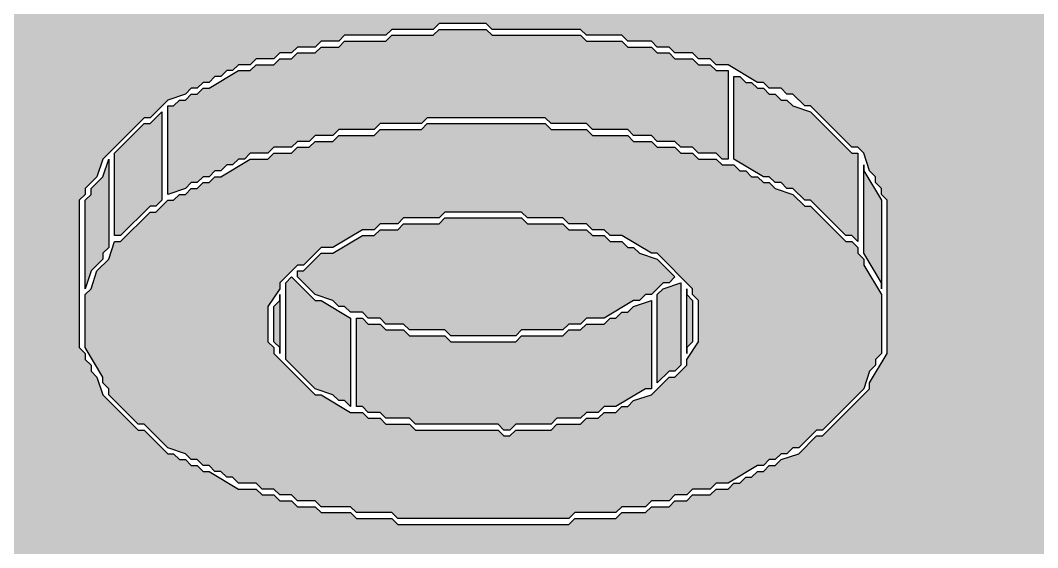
# Model space of a CAD drawing. Header units: millimetres. Extents: x 5 to 252589, y 5 to 415.
# Drawn here: x 12134.5 to 12148.88, y 142.92 to 150.38 of the extents above; entities that cross this region are included whole.
import ezdxf

# ---------------------------------------------------------------- set-up
doc = ezdxf.new("R2010")
doc.units = ezdxf.units.MM
doc.layers.add('HATCH', color=8, linetype='Continuous', lineweight=9)
doc.layers.add('OUTLINE', color=7, linetype='Continuous', lineweight=25)

msp = doc.modelspace()

# ---------------------------------------------------------------- hatches: boundary and pattern name
at = {"layer": 'HATCH', "true_color": 0x46909b}
h = msp.add_hatch(color=135, dxfattribs=at)
h.paths.add_polyline_path([(12118.41667, 146.66667), (12118.58333, 146.66667), (12118.66667, 146.75), (12118.83333, 146.75), (12119.08333, 146.91667), (12119.25, 146.91667), (12119.33333, 147), (12119.5, 147), (12119.75, 147.16667), (12119.91667, 147.16667), (12120, 147.25), (12120.16667, 147.25), (12120.41667, 147.41667), (12120.58333, 147.41667), (12120.66667, 147.5), (12120.83333, 147.5), (12121.08333, 147.66667), (12121.25, 147.66667), (12121.33333, 147.75), (12121.5, 147.75), (12121.75, 147.91667), (12121.91667, 147.91667), (12122, 148), (12122.16667, 148), (12122.41667, 148.16667), (12122.58333, 148.16667), (12122.66667, 148.25), (12122.83333, 148.25), (12123.08333, 148.41667), (12123.25, 148.41667), (12123.33333, 148.5), (12123.5, 148.5), (12123.75, 148.66667), (12123.91667, 148.66667), (12124, 148.75), (12124.16667, 148.75), (12124.41667, 148.91667), (12124.58333, 148.91667), (12124.66667, 149), (12124.83333, 149), (12125.08333, 149.16667), (12125.25, 149.16667), (12125.33333, 149.25), (12125.5, 149.25), (12125.75, 149.41667), (12125.91667, 149.41667), (12126, 149.5), (12126.16667, 149.5), (12126.41667, 149.66667), (12126.58333, 149.66667), (12126.66667, 149.75), (12126.83333, 149.75), (12127.08333, 149.91667), (12127.25, 149.91667), (12127.33333, 150), (12127.5, 150), (12127.75, 150.16667), (12127.91667, 150.16667), (12128, 150.25), (12128.16667, 150.25), (12128.41667, 150.41667), (12128.58333, 150.41667), (12128.66667, 150.5), (12128.83333, 150.5), (12129.08333, 150.66667), (12129.25, 150.66667), (12129.33333, 150.75), (12129.5, 150.75), (12129.75, 150.91667), (12129.91667, 150.91667), (12130, 151), (12130.16667, 151), (12130.41667, 151.16667), (12130.58333, 151.16667), (12130.66667, 151.25), (12130.83333, 151.25), (12131.08333, 151.41667), (12131.25, 151.41667), (12131.33333, 151.5), (12131.5, 151.5), (12131.75, 151.66667), (12131.91667, 151.66667), (12132, 151.75), (12132.16667, 151.75), (12132.41667, 151.91667), (12132.58333, 151.91667), (12132.66667, 152), (12132.83333, 152), (12133.08333, 152.16667), (12133.25, 152.16667), (12133.33333, 152.25), (12133.5, 152.25), (12133.75, 152.41667), (12133.91667, 152.41667), (12134, 152.5), (12134.16667, 152.5), (12134.41667, 152.66667), (12134.58333, 152.66667), (12134.66667, 152.75), (12134.83333, 152.75), (12135.08333, 152.91667), (12135.25, 152.91667), (12135.33333, 153), (12135.5, 153), (12135.75, 153.16667), (12135.91667, 153.16667), (12136, 153.25), (12136.16667, 153.25), (12136.41667, 153.41667), (12136.58333, 153.41667), (12136.66667, 153.5), (12136.83333, 153.5), (12137.08333, 153.66667), (12137.25, 153.66667), (12137.33333, 153.75), (12137.5, 153.75), (12137.75, 153.91667), (12137.91667, 153.91667), (12138, 154), (12138.16667, 154), (12138.41667, 154.16667), (12138.58333, 154.16667), (12138.66667, 154.25), (12138.83333, 154.25), (12139.08333, 154.41667), (12139.25, 154.41667), (12139.33333, 154.5), (12139.5, 154.5), (12139.75, 154.66667), (12139.91667, 154.66667), (12140, 154.75), (12140.16667, 154.75), (12140.41667, 154.91667), (12140.58333, 154.91667), (12140.66667, 155), (12140.83333, 155), (12141.08333, 155.16667), (12141.25, 155.16667), (12141.33333, 155.25), (12141.5, 155.25), (12141.75, 155.41667), (12141.91667, 155.41667), (12142, 155.5), (12142.16667, 155.5), (12142.41667, 155.66667), (12142.58333, 155.66667), (12142.66667, 155.75), (12142.83333, 155.75), (12143.08333, 155.91667), (12143.25, 155.91667), (12143.33333, 156), (12143.5, 156), (12143.75, 156.16667), (12143.91667, 156.16667), (12144, 156.25), (12144.16667, 156.25), (12144.41667, 156.41667), (12144.58333, 156.41667), (12144.66667, 156.5), (12144.83333, 156.5), (12145.08333, 156.66667), (12145.25, 156.66667), (12145.33333, 156.75), (12145.5, 156.75), (12145.75, 156.91667), (12145.91667, 156.91667), (12146, 157), (12146.16667, 157), (12146.41667, 157.16667), (12146.58333, 157.16667), (12146.66667, 157.25), (12146.83333, 157.25), (12147.08333, 157.41667), (12147.25, 157.41667), (12147.33333, 157.5), (12147.5, 157.5), (12147.75, 157.66667), (12147.91667, 157.66667), (12148, 157.75), (12148.16667, 157.75), (12148.41667, 157.91667), (12148.58333, 157.91667), (12148.66667, 158), (12148.91667, 158), (12149, 157.91667), (12149.08333, 157.91667), (12149.25, 157.75), (12149.33333, 157.75), (12149.5, 157.58333), (12149.58333, 157.58333), (12149.75, 157.41667), (12149.83333, 157.41667), (12150, 157.25), (12150.08333, 157.25), (12150.25, 157.08333), (12150.33333, 157.08333), (12150.5, 156.91667), (12150.58333, 156.91667), (12150.75, 156.75), (12150.83333, 156.75), (12151, 156.58333), (12151.08333, 156.58333), (12151.25, 156.41667), (12151.33333, 156.41667), (12151.5, 156.25), (12151.58333, 156.25), (12151.75, 156.08333), (12151.83333, 156.08333), (12152, 155.91667), (12152.08333, 155.91667), (12152.25, 155.75), (12152.33333, 155.75), (12152.5, 155.58333), (12152.58333, 155.58333), (12152.75, 155.41667), (12152.83333, 155.41667), (12153, 155.25), (12153.08333, 155.25), (12153.25, 155.08333), (12153.33333, 155.08333), (12153.5, 154.91667), (12153.58333, 154.91667), (12153.75, 154.75), (12153.83333, 154.75), (12154, 154.58333), (12154.08333, 154.58333), (12154.25, 154.41667), (12154.33333, 154.41667), (12154.5, 154.25), (12154.58333, 154.25), (12154.75, 154.08333), (12154.83333, 154.08333), (12155, 153.91667), (12155.08333, 153.91667), (12155.25, 153.75), (12155.33333, 153.75), (12155.5, 153.58333), (12155.58333, 153.58333), (12155.75, 153.41667), (12155.83333, 153.41667), (12156, 153.25), (12156.08333, 153.25), (12156.25, 153.08333), (12156.33333, 153.08333), (12156.5, 152.91667), (12156.58333, 152.91667), (12156.75, 152.75), (12156.83333, 152.75), (12157, 152.58333), (12157.08333, 152.58333), (12157.25, 152.41667), (12157.33333, 152.41667), (12157.5, 152.25), (12157.58333, 152.25), (12157.75, 152.08333), (12157.83333, 152.08333), (12158, 151.91667), (12158.08333, 151.91667), (12158.25, 151.75), (12158.33333, 151.75), (12158.5, 151.58333), (12158.58333, 151.58333), (12158.75, 151.41667), (12158.83333, 151.41667), (12159, 151.25), (12159.08333, 151.25), (12159.25, 151.08333), (12159.33333, 151.08333), (12159.5, 150.91667), (12159.58333, 150.91667), (12159.75, 150.75), (12159.83333, 150.75), (12160, 150.58333), (12160.08333, 150.58333), (12160.25, 150.41667), (12160.33333, 150.41667), (12160.5, 150.25), (12160.58333, 150.25), (12160.75, 150.08333), (12160.83333, 150.08333), (12161, 149.91667), (12161.08333, 149.91667), (12161.25, 149.75), (12161.33333, 149.75), (12161.5, 149.58333), (12161.58333, 149.58333), (12161.75, 149.41667), (12161.83333, 149.41667), (12162, 149.25), (12162.08333, 149.25), (12162.25, 149.08333), (12162.33333, 149.08333), (12162.5, 148.91667), (12162.58333, 148.91667), (12162.75, 148.75), (12162.83333, 148.75), (12163, 148.58333), (12163.08333, 148.58333), (12163.25, 148.41667), (12163.33333, 148.41667), (12163.5, 148.25), (12163.58333, 148.25), (12163.75, 148.08333), (12163.83333, 148.08333), (12164, 147.91667), (12164.08333, 147.91667), (12164.25, 147.75), (12164.33333, 147.75), (12164.5, 147.58333), (12164.58333, 147.58333), (12164.75, 147.41667), (12164.83333, 147.41667), (12165, 147.25), (12165.08333, 147.25), (12165.25, 147.08333), (12165.33333, 147.08333), (12165.5, 146.91667), (12165.58333, 146.91667), (12165.75, 146.75), (12165.83333, 146.75), (12166, 146.58333), (12166.08333, 146.58333), (12166.25, 146.41667), (12166.33333, 146.41667), (12166.5, 146.25), (12166.58333, 146.25), (12166.75, 146.08333), (12166.83333, 146.08333), (12167, 145.91667), (12167.08333, 145.91667), (12167.25, 145.75), (12167.33333, 145.75), (12167.5, 145.58333), (12167.58333, 145.58333), (12167.75, 145.41667), (12167.83333, 145.41667), (12168, 145.25), (12168.08333, 145.25), (12168.25, 145.08333), (12168.33333, 145.08333), (12168.5, 144.91667), (12168.41667, 144.91667), (12168.33333, 144.83333), (12168.16667, 144.83333), (12167.91667, 144.66667), (12167.75, 144.66667), (12167.66667, 144.58333), (12167.5, 144.58333), (12167.25, 144.41667), (12167.08333, 144.41667), (12167, 144.33333), (12166.83333, 144.33333), (12166.58333, 144.16667), (12166.41667, 144.16667), (12166.33333, 144.08333), (12166.16667, 144.08333), (12165.91667, 143.91667), (12165.75, 143.91667), (12165.66667, 143.83333), (12165.5, 143.83333), (12165.25, 143.66667), (12165.08333, 143.66667), (12165, 143.58333), (12164.83333, 143.58333), (12164.58333, 143.41667), (12164.41667, 143.41667), (12164.33333, 143.33333), (12164.16667, 143.33333), (12163.91667, 143.16667), (12163.75, 143.16667), (12163.66667, 143.08333), (12163.5, 143.08333), (12163.25, 142.91667), (12163.08333, 142.91667), (12163, 142.83333), (12162.83333, 142.83333), (12162.58333, 142.66667), (12162.41667, 142.66667), (12162.33333, 142.58333), (12162.16667, 142.58333), (12161.91667, 142.41667), (12161.75, 142.41667), (12161.66667, 142.33333), (12161.5, 142.33333), (12161.25, 142.16667), (12161.08333, 142.16667), (12161, 142.08333), (12160.83333, 142.08333), (12160.58333, 141.91667), (12160.41667, 141.91667), (12160.33333, 141.83333), (12160.16667, 141.83333), (12159.91667, 141.66667), (12159.75, 141.66667), (12159.66667, 141.58333), (12159.5, 141.58333), (12159.25, 141.41667), (12159.08333, 141.41667), (12159, 141.33333), (12158.83333, 141.33333), (12158.58333, 141.16667), (12158.41667, 141.16667), (12158.33333, 141.08333), (12158.16667, 141.08333), (12157.91667, 140.91667), (12157.75, 140.91667), (12157.66667, 140.83333), (12157.5, 140.83333), (12157.25, 140.66667), (12157.08333, 140.66667), (12157, 140.58333), (12156.83333, 140.58333), (12156.58333, 140.41667), (12156.41667, 140.41667), (12156.33333, 140.33333), (12156.16667, 140.33333), (12155.91667, 140.16667), (12155.75, 140.16667), (12155.66667, 140.08333), (12155.5, 140.08333), (12155.25, 139.91667), (12155.08333, 139.91667), (12155, 139.83333), (12154.83333, 139.83333), (12154.58333, 139.66667), (12154.41667, 139.66667), (12154.33333, 139.58333), (12154.16667, 139.58333), (12153.91667, 139.41667), (12153.75, 139.41667), (12153.66667, 139.33333), (12153.5, 139.33333), (12153.25, 139.16667), (12153.08333, 139.16667), (12153, 139.08333), (12152.83333, 139.08333), (12152.58333, 138.91667), (12152.41667, 138.91667), (12152.33333, 138.83333), (12152.16667, 138.83333), (12151.91667, 138.66667), (12151.75, 138.66667), (12151.66667, 138.58333), (12151.5, 138.58333), (12151.25, 138.41667), (12151.08333, 138.41667), (12151, 138.33333), (12150.83333, 138.33333), (12150.58333, 138.16667), (12150.41667, 138.16667), (12150.33333, 138.08333), (12150.16667, 138.08333), (12149.91667, 137.91667), (12149.75, 137.91667), (12149.66667, 137.83333), (12149.5, 137.83333), (12149.25, 137.66667), (12149.08333, 137.66667), (12149, 137.58333), (12148.83333, 137.58333), (12148.58333, 137.41667), (12148.41667, 137.41667), (12148.33333, 137.33333), (12148.16667, 137.33333), (12147.91667, 137.16667), (12147.75, 137.16667), (12147.66667, 137.08333), (12147.5, 137.08333), (12147.25, 136.91667), (12147.08333, 136.91667), (12147, 136.83333), (12146.83333, 136.83333), (12146.58333, 136.66667), (12146.41667, 136.66667), (12146.33333, 136.58333), (12146.16667, 136.58333), (12145.91667, 136.41667), (12145.75, 136.41667), (12145.66667, 136.33333), (12145.5, 136.33333), (12145.25, 136.16667), (12145.08333, 136.16667), (12145, 136.08333), (12144.83333, 136.08333), (12144.58333, 135.91667), (12144.41667, 135.91667), (12144.33333, 135.83333), (12144.16667, 135.83333), (12143.91667, 135.66667), (12143.75, 135.66667), (12143.66667, 135.58333), (12143.5, 135.58333), (12143.25, 135.41667), (12143.08333, 135.41667), (12143, 135.33333), (12142.83333, 135.33333), (12142.58333, 135.16667), (12142.41667, 135.16667), (12142.33333, 135.08333), (12142.16667, 135.08333), (12141.91667, 134.91667), (12141.75, 134.91667), (12141.66667, 134.83333), (12141.5, 134.83333), (12141.25, 134.66667), (12141.08333, 134.66667), (12141, 134.58333), (12140.83333, 134.58333), (12140.58333, 134.41667), (12140.41667, 134.41667), (12140.33333, 134.33333), (12140.16667, 134.33333), (12139.91667, 134.16667), (12139.75, 134.16667), (12139.66667, 134.08333), (12139.5, 134.08333), (12139.25, 133.91667), (12139.08333, 133.91667), (12139, 133.83333), (12138.83333, 133.83333), (12138.58333, 133.66667), (12138.41667, 133.66667), (12138.33333, 133.58333), (12138.16667, 133.58333), (12138.08333, 133.5), (12137.83333, 133.75), (12137.75, 133.75), (12137.58333, 133.91667), (12137.5, 133.91667), (12137.33333, 134.08333), (12137.25, 134.08333), (12137.08333, 134.25), (12137, 134.25), (12136.83333, 134.41667), (12136.75, 134.41667), (12136.58333, 134.58333), (12136.5, 134.58333), (12136.33333, 134.75), (12136.25, 134.75), (12136.08333, 134.91667), (12136, 134.91667), (12135.83333, 135.08333), (12135.75, 135.08333), (12135.58333, 135.25), (12135.5, 135.25), (12135.33333, 135.41667), (12135.25, 135.41667), (12135.08333, 135.58333), (12135, 135.58333), (12134.83333, 135.75), (12134.75, 135.75), (12134.58333, 135.91667), (12134.5, 135.91667), (12134.33333, 136.08333), (12134.25, 136.08333), (12134.08333, 136.25), (12134, 136.25), (12133.83333, 136.41667), (12133.75, 136.41667), (12133.58333, 136.58333), (12133.5, 136.58333), (12133.33333, 136.75), (12133.25, 136.75), (12133.08333, 136.91667), (12133, 136.91667), (12132.83333, 137.08333), (12132.75, 137.08333), (12132.58333, 137.25), (12132.5, 137.25), (12132.33333, 137.41667), (12132.25, 137.41667), (12132.08333, 137.58333), (12132, 137.58333), (12131.83333, 137.75), (12131.75, 137.75), (12131.58333, 137.91667), (12131.5, 137.91667), (12131.33333, 138.08333), (12131.25, 138.08333), (12131.08333, 138.25), (12131, 138.25), (12130.83333, 138.41667), (12130.75, 138.41667), (12130.58333, 138.58333), (12130.5, 138.58333), (12130.33333, 138.75), (12130.25, 138.75), (12130.08333, 138.91667), (12130, 138.91667), (12129.83333, 139.08333), (12129.75, 139.08333), (12129.58333, 139.25), (12129.5, 139.25), (12129.33333, 139.41667), (12129.25, 139.41667), (12129.08333, 139.58333), (12129, 139.58333), (12128.83333, 139.75), (12128.75, 139.75), (12128.58333, 139.91667), (12128.5, 139.91667), (12128.33333, 140.08333), (12128.25, 140.08333), (12128.08333, 140.25), (12128, 140.25), (12127.83333, 140.41667), (12127.75, 140.41667), (12127.58333, 140.58333), (12127.5, 140.58333), (12127.33333, 140.75), (12127.25, 140.75), (12127.08333, 140.91667), (12127, 140.91667), (12126.83333, 141.08333), (12126.75, 141.08333), (12126.58333, 141.25), (12126.5, 141.25), (12126.33333, 141.41667), (12126.25, 141.41667), (12126.08333, 141.58333), (12126, 141.58333), (12125.83333, 141.75), (12125.75, 141.75), (12125.58333, 141.91667), (12125.5, 141.91667), (12125.33333, 142.08333), (12125.25, 142.08333), (12125.08333, 142.25), (12125, 142.25), (12124.83333, 142.41667), (12124.75, 142.41667), (12124.58333, 142.58333), (12124.5, 142.58333), (12124.33333, 142.75), (12124.25, 142.75), (12124.08333, 142.91667), (12124, 142.91667), (12123.83333, 143.08333), (12123.75, 143.08333), (12123.58333, 143.25), (12123.5, 143.25), (12123.33333, 143.41667), (12123.25, 143.41667), (12123.08333, 143.58333), (12123, 143.58333), (12122.83333, 143.75), (12122.75, 143.75), (12122.58333, 143.91667), (12122.5, 143.91667), (12122.33333, 144.08333), (12122.25, 144.08333), (12122.08333, 144.25), (12122, 144.25), (12121.83333, 144.41667), (12121.75, 144.41667), (12121.58333, 144.58333), (12121.5, 144.58333), (12121.33333, 144.75), (12121.25, 144.75), (12121.08333, 144.91667), (12121, 144.91667), (12120.83333, 145.08333), (12120.75, 145.08333), (12120.58333, 145.25), (12120.5, 145.25), (12120.33333, 145.41667), (12120.25, 145.41667), (12120.08333, 145.58333), (12120, 145.58333), (12119.83333, 145.75), (12119.75, 145.75), (12119.58333, 145.91667), (12119.5, 145.91667), (12119.33333, 146.08333), (12119.25, 146.08333), (12119.08333, 146.25), (12119, 146.25), (12118.83333, 146.41667), (12118.75, 146.41667), (12118.58333, 146.58333), (12118.5, 146.58333)])
h.paths.add_polyline_path([(12135.33333, 145.75), (12135.41667, 145.66667), (12135.41667, 145.58333), (12135.5, 145.5), (12135.5, 145.41667), (12135.58333, 145.33333), (12135.66667, 145.08333), (12136.16667, 144.58333), (12136.25, 144.58333), (12136.58333, 144.25), (12136.66667, 144.25), (12136.75, 144.16667), (12136.83333, 144.16667), (12136.91667, 144.08333), (12137, 144.08333), (12137.08333, 144), (12137.16667, 144), (12137.58333, 143.75), (12137.83333, 143.75), (12137.91667, 143.66667), (12138.08333, 143.66667), (12138.16667, 143.58333), (12138.33333, 143.58333), (12138.41667, 143.5), (12138.66667, 143.5), (12138.75, 143.41667), (12139.16667, 143.41667), (12139.25, 143.33333), (12139.75, 143.33333), (12139.83333, 143.25), (12142.25, 143.25), (12142.33333, 143.33333), (12142.91667, 143.33333), (12143, 143.41667), (12143.33333, 143.41667), (12143.41667, 143.5), (12143.66667, 143.5), (12143.75, 143.58333), (12143.91667, 143.58333), (12144, 143.66667), (12144.25, 143.66667), (12144.33333, 143.75), (12144.5, 143.75), (12144.58333, 143.83333), (12144.66667, 143.83333), (12144.75, 143.91667), (12144.83333, 143.91667), (12144.91667, 144), (12145, 144), (12145.08333, 144.08333), (12145.16667, 144.08333), (12145.25, 144.16667), (12145.5, 144.25), (12145.75, 144.5), (12145.83333, 144.5), (12146.5, 145.16667), (12146.5, 145.25), (12146.75, 145.66667), (12146.75, 147.83333), (12146.66667, 147.91667), (12146.66667, 148), (12146.58333, 148.08333), (12146.58333, 148.16667), (12146.5, 148.25), (12146.41667, 148.5), (12146.33333, 148.58333), (12146.25, 148.58333), (12145.66667, 149.16667), (12145.58333, 149.16667), (12145.41667, 149.33333), (12145.33333, 149.33333), (12145.25, 149.41667), (12145.08333, 149.41667), (12145, 149.5), (12144.91667, 149.5), (12144.5, 149.75), (12144.33333, 149.75), (12144.25, 149.83333), (12144.08333, 149.83333), (12144, 149.91667), (12143.75, 149.91667), (12143.66667, 150), (12143.5, 150), (12143.41667, 150.08333), (12143.08333, 150.08333), (12143, 150.16667), (12142.5, 150.16667), (12142.41667, 150.25), (12141.16667, 150.25), (12141.08333, 150.33333), (12140.41667, 150.33333), (12140.33333, 150.25), (12139.75, 150.25), (12139.66667, 150.16667), (12139.08333, 150.16667), (12139, 150.08333), (12138.75, 150.08333), (12138.66667, 150), (12138.41667, 150), (12138.33333, 149.91667), (12138.16667, 149.91667), (12138.08333, 149.83333), (12137.83333, 149.83333), (12137.75, 149.75), (12137.58333, 149.75), (12137.5, 149.66667), (12137.41667, 149.66667), (12137.33333, 149.58333), (12137.25, 149.58333), (12137.16667, 149.5), (12137.08333, 149.5), (12137, 149.41667), (12136.91667, 149.41667), (12136.83333, 149.33333), (12136.58333, 149.25), (12136.33333, 149), (12136.25, 149), (12135.66667, 148.41667), (12135.58333, 148.16667), (12135.41667, 148), (12135.41667, 147.91667), (12135.33333, 147.83333)], flags=0)
at = {"layer": 'HATCH', "true_color": 0xabb0b4}
for points in [[(12136.58333, 147.91667), (12136.58333, 149.16667), (12136.66667, 149.16667), (12136.75, 149.25), (12136.83333, 149.25), (12136.91667, 149.33333), (12137, 149.33333), (12137.08333, 149.41667), (12137.16667, 149.41667), (12137.58333, 149.66667), (12137.75, 149.66667), (12137.83333, 149.75), (12138.08333, 149.75), (12138.16667, 149.83333), (12138.33333, 149.83333), (12138.41667, 149.91667), (12138.66667, 149.91667), (12138.75, 150), (12139, 150), (12139.08333, 150.08333), (12139.66667, 150.08333), (12139.75, 150.16667), (12140.33333, 150.16667), (12140.41667, 150.25), (12141.08333, 150.25), (12141.16667, 150.16667), (12142.41667, 150.16667), (12142.5, 150.08333), (12143, 150.08333), (12143.08333, 150), (12143.41667, 150), (12143.5, 149.91667), (12143.66667, 149.91667), (12143.75, 149.83333), (12144, 149.83333), (12144.08333, 149.75), (12144.25, 149.75), (12144.33333, 149.66667), (12144.5, 149.66667), (12144.5, 148.41667), (12144.41667, 148.41667), (12144.33333, 148.5), (12144.08333, 148.5), (12144, 148.58333), (12143.83333, 148.58333), (12143.75, 148.66667), (12143.5, 148.66667), (12143.41667, 148.75), (12143.16667, 148.75), (12143.08333, 148.83333), (12142.58333, 148.83333), (12142.5, 148.91667), (12142, 148.91667), (12141.91667, 149), (12140.25, 149), (12140.16667, 148.91667), (12139.58333, 148.91667), (12139.5, 148.83333), (12139, 148.83333), (12138.91667, 148.75), (12138.66667, 148.75), (12138.58333, 148.66667), (12138.41667, 148.66667), (12138.33333, 148.58333), (12138.08333, 148.58333), (12138, 148.5), (12137.75, 148.5), (12137.66667, 148.41667), (12137.58333, 148.41667), (12137.5, 148.33333), (12137.41667, 148.33333), (12137.33333, 148.25), (12137.25, 148.25), (12137.16667, 148.16667), (12137.08333, 148.16667), (12137, 148.08333), (12136.91667, 148.08333), (12136.83333, 148)], [(12139.25, 144.91667), (12139.25, 146.16667), (12139.33333, 146.16667), (12139.41667, 146.08333), (12139.58333, 146.08333), (12139.66667, 146), (12139.91667, 146), (12140, 145.91667), (12140.5, 145.91667), (12140.58333, 145.83333), (12141.5, 145.83333), (12141.58333, 145.91667), (12142.16667, 145.91667), (12142.25, 146), (12142.41667, 146), (12142.5, 146.08333), (12142.75, 146.08333), (12142.83333, 146.16667), (12142.91667, 146.16667), (12143, 146.25), (12143.08333, 146.25), (12143.16667, 146.33333), (12143.41667, 146.41667), (12143.41667, 145.16667), (12143.33333, 145.16667), (12142.91667, 144.91667), (12142.75, 144.91667), (12142.66667, 144.83333), (12142.5, 144.83333), (12142.41667, 144.75), (12142.08333, 144.75), (12142, 144.66667), (12141.5, 144.66667), (12141.41667, 144.58333), (12141.33333, 144.58333), (12141.25, 144.66667), (12140.08333, 144.66667), (12140, 144.75), (12139.66667, 144.75), (12139.58333, 144.83333), (12139.41667, 144.83333), (12139.33333, 144.91667)]]:
    msp.add_hatch(color=253, dxfattribs=at).paths.add_polyline_path(points)
at = {"layer": 'HATCH', "true_color": 0xa6abaf}
for points in [[(12146.33333, 147.25), (12146.25, 147.33333), (12146.16667, 147.33333), (12145.66667, 147.83333), (12145.58333, 147.83333), (12145.41667, 148), (12145.33333, 148), (12145.25, 148.08333), (12145.16667, 148.08333), (12145.08333, 148.16667), (12145, 148.16667), (12144.58333, 148.41667), (12144.58333, 149.58333), (12144.66667, 149.58333), (12144.75, 149.5), (12144.83333, 149.5), (12144.91667, 149.41667), (12145, 149.41667), (12145.08333, 149.33333), (12145.16667, 149.33333), (12145.25, 149.25), (12145.33333, 149.25), (12145.41667, 149.16667), (12145.66667, 149.08333), (12146.25, 148.5), (12146.33333, 148.5)], [(12135.83333, 147.33333), (12135.83333, 148.5), (12136.25, 148.91667), (12136.33333, 148.91667), (12136.5, 149.08333), (12136.5, 147.83333), (12136.41667, 147.75), (12136.33333, 147.75), (12135.91667, 147.33333)], [(12139.16667, 144.91667), (12139.08333, 145), (12139, 145), (12138.91667, 145.08333), (12138.66667, 145.16667), (12138.25, 145.58333), (12138.25, 146.66667), (12138.33333, 146.75), (12138.66667, 146.41667), (12138.75, 146.41667), (12139.16667, 146.16667)], [(12143.5, 145.25), (12143.5, 146.5), (12143.58333, 146.58333), (12143.83333, 146.66667), (12143.83333, 145.5), (12143.75, 145.41667), (12143.66667, 145.41667)]]:
    msp.add_hatch(color=253, dxfattribs=at).paths.add_polyline_path(points)
at = {"layer": 'HATCH', "true_color": 0xb9bfc3}
h = msp.add_hatch(color=9, dxfattribs=at)
h.paths.add_polyline_path([(12135.41667, 145.75), (12135.41667, 146.5), (12135.5, 146.58333), (12135.58333, 146.83333), (12135.75, 147), (12135.83333, 147.25), (12135.91667, 147.25), (12136.33333, 147.66667), (12136.41667, 147.66667), (12136.58333, 147.83333), (12136.66667, 147.83333), (12136.75, 147.91667), (12136.83333, 147.91667), (12136.91667, 148), (12137, 148), (12137.08333, 148.08333), (12137.16667, 148.08333), (12137.25, 148.16667), (12137.33333, 148.16667), (12137.75, 148.41667), (12138, 148.41667), (12138.08333, 148.5), (12138.33333, 148.5), (12138.41667, 148.58333), (12138.58333, 148.58333), (12138.66667, 148.66667), (12138.91667, 148.66667), (12139, 148.75), (12139.5, 148.75), (12139.58333, 148.83333), (12140.16667, 148.83333), (12140.25, 148.91667), (12141.91667, 148.91667), (12142, 148.83333), (12142.5, 148.83333), (12142.58333, 148.75), (12143.08333, 148.75), (12143.16667, 148.66667), (12143.41667, 148.66667), (12143.5, 148.58333), (12143.75, 148.58333), (12143.83333, 148.5), (12144, 148.5), (12144.08333, 148.41667), (12144.33333, 148.41667), (12144.41667, 148.33333), (12144.58333, 148.33333), (12144.66667, 148.25), (12144.75, 148.25), (12144.83333, 148.16667), (12144.91667, 148.16667), (12145, 148.08333), (12145.08333, 148.08333), (12145.16667, 148), (12145.41667, 147.91667), (12145.58333, 147.75), (12145.66667, 147.75), (12146.16667, 147.25), (12146.25, 147.25), (12146.33333, 147.16667), (12146.33333, 147.08333), (12146.41667, 147), (12146.41667, 146.91667), (12146.66667, 146.5), (12146.66667, 145.66667), (12146.58333, 145.58333), (12146.58333, 145.5), (12146.5, 145.41667), (12146.41667, 145.16667), (12145.83333, 144.58333), (12145.75, 144.58333), (12145.5, 144.33333), (12145.41667, 144.33333), (12145.33333, 144.25), (12145.25, 144.25), (12145.16667, 144.16667), (12145.08333, 144.16667), (12145, 144.08333), (12144.91667, 144.08333), (12144.5, 143.83333), (12144.33333, 143.83333), (12144.25, 143.75), (12144, 143.75), (12143.91667, 143.66667), (12143.75, 143.66667), (12143.66667, 143.58333), (12143.41667, 143.58333), (12143.33333, 143.5), (12143, 143.5), (12142.91667, 143.41667), (12142.33333, 143.41667), (12142.25, 143.33333), (12139.83333, 143.33333), (12139.75, 143.41667), (12139.25, 143.41667), (12139.16667, 143.5), (12138.75, 143.5), (12138.66667, 143.58333), (12138.41667, 143.58333), (12138.33333, 143.66667), (12138.16667, 143.66667), (12138.08333, 143.75), (12137.91667, 143.75), (12137.83333, 143.83333), (12137.58333, 143.83333), (12137.5, 143.91667), (12137.41667, 143.91667), (12137.33333, 144), (12137.25, 144), (12137.16667, 144.08333), (12137.08333, 144.08333), (12137, 144.16667), (12136.91667, 144.16667), (12136.83333, 144.25), (12136.58333, 144.33333), (12136.25, 144.66667), (12136.16667, 144.66667), (12135.75, 145.08333), (12135.75, 145.16667), (12135.66667, 145.25), (12135.66667, 145.33333)])
h.paths.add_polyline_path([(12144.08333, 145.83333), (12144.08333, 146.41667), (12144, 146.5), (12144, 146.58333), (12143.5, 147.08333), (12143.41667, 147.08333), (12143, 147.33333), (12142.83333, 147.33333), (12142.75, 147.41667), (12142.58333, 147.41667), (12142.5, 147.5), (12142.25, 147.5), (12142.16667, 147.58333), (12141.66667, 147.58333), (12141.58333, 147.66667), (12140.5, 147.66667), (12140.41667, 147.58333), (12139.91667, 147.58333), (12139.83333, 147.5), (12139.58333, 147.5), (12139.5, 147.41667), (12139.33333, 147.41667), (12138.91667, 147.16667), (12138.75, 147.16667), (12138.5, 146.91667), (12138.41667, 146.91667), (12138.16667, 146.66667), (12138.16667, 146.58333), (12138, 146.33333), (12138, 145.83333), (12138.08333, 145.75), (12138.08333, 145.66667), (12138.66667, 145.08333), (12138.75, 145.08333), (12139.16667, 144.83333), (12139.33333, 144.83333), (12139.41667, 144.75), (12139.58333, 144.75), (12139.66667, 144.66667), (12140, 144.66667), (12140.08333, 144.58333), (12141.25, 144.58333), (12141.33333, 144.5), (12141.41667, 144.5), (12141.5, 144.58333), (12142, 144.58333), (12142.08333, 144.66667), (12142.41667, 144.66667), (12142.5, 144.75), (12142.66667, 144.75), (12142.75, 144.83333), (12142.91667, 144.83333), (12143, 144.91667), (12143.08333, 144.91667), (12143.16667, 145), (12143.41667, 145.08333), (12143.66667, 145.33333), (12143.75, 145.33333), (12143.91667, 145.5), (12143.91667, 145.58333)], flags=0)
at = {"layer": 'HATCH', "true_color": 0xa2a7aa}
for points in [[(12135.41667, 146.58333), (12135.41667, 147.83333), (12135.5, 147.91667), (12135.5, 148), (12135.66667, 148.16667), (12135.75, 148.41667), (12135.75, 147.16667), (12135.66667, 147.08333), (12135.66667, 147), (12135.5, 146.83333)], [(12146.66667, 146.58333), (12146.66667, 146.66667), (12146.41667, 147.08333), (12146.41667, 148.33333), (12146.41667, 148.25), (12146.66667, 147.83333)], [(12138.16667, 145.66667), (12138.16667, 145.75), (12138.08333, 145.83333), (12138.08333, 146.33333), (12138.16667, 146.41667), (12138.16667, 146.5)], [(12143.91667, 145.66667), (12143.91667, 146.58333), (12143.91667, 146.5), (12144, 146.41667), (12144, 145.83333), (12143.91667, 145.75)]]:
    msp.add_hatch(color=253, dxfattribs=at).paths.add_polyline_path(points)
at = {"layer": 'HATCH', "true_color": 0x46858f}
msp.add_hatch(color=145, dxfattribs=at).paths.add_polyline_path([(12138.41667, 146.83333), (12138.5, 146.83333), (12138.75, 147.08333), (12138.91667, 147.08333), (12139.33333, 147.33333), (12139.5, 147.33333), (12139.58333, 147.41667), (12139.83333, 147.41667), (12139.91667, 147.5), (12140.41667, 147.5), (12140.5, 147.58333), (12141.58333, 147.58333), (12141.66667, 147.5), (12142.16667, 147.5), (12142.25, 147.41667), (12142.5, 147.41667), (12142.58333, 147.33333), (12142.75, 147.33333), (12142.83333, 147.25), (12143, 147.25), (12143.08333, 147.16667), (12143.16667, 147.16667), (12143.25, 147.08333), (12143.5, 147), (12143.75, 146.75), (12143.66667, 146.66667), (12143.58333, 146.66667), (12143.41667, 146.5), (12143.33333, 146.5), (12143.25, 146.41667), (12143.16667, 146.41667), (12142.75, 146.16667), (12142.5, 146.16667), (12142.41667, 146.08333), (12142.25, 146.08333), (12142.16667, 146), (12141.58333, 146), (12141.5, 145.91667), (12140.58333, 145.91667), (12140.5, 146), (12140, 146), (12139.91667, 146.08333), (12139.66667, 146.08333), (12139.58333, 146.16667), (12139.41667, 146.16667), (12139.33333, 146.25), (12139.16667, 146.25), (12139.08333, 146.33333), (12139, 146.33333), (12138.91667, 146.41667), (12138.66667, 146.5), (12138.41667, 146.75)])

# ---------------------------------------------------------------- linework, layer by layer
at = {"layer": 'OUTLINE', "color": 139, "true_color": 0x42544a}
for points in [[(12135.33333, 145.75), (12135.41667, 145.66667), (12135.41667, 145.58333), (12135.5, 145.5), (12135.5, 145.41667), (12135.58333, 145.33333), (12135.66667, 145.08333), (12136.16667, 144.58333), (12136.25, 144.58333), (12136.58333, 144.25), (12136.66667, 144.25), (12136.75, 144.16667), (12136.83333, 144.16667), (12136.91667, 144.08333), (12137, 144.08333), (12137.08333, 144), (12137.16667, 144), (12137.58333, 143.75), (12137.83333, 143.75), (12137.91667, 143.66667), (12138.08333, 143.66667), (12138.16667, 143.58333), (12138.33333, 143.58333), (12138.41667, 143.5), (12138.66667, 143.5), (12138.75, 143.41667), (12139.16667, 143.41667), (12139.25, 143.33333), (12139.75, 143.33333), (12139.83333, 143.25), (12142.25, 143.25), (12142.33333, 143.33333), (12142.91667, 143.33333), (12143, 143.41667), (12143.33333, 143.41667), (12143.41667, 143.5), (12143.66667, 143.5), (12143.75, 143.58333), (12143.91667, 143.58333), (12144, 143.66667), (12144.25, 143.66667), (12144.33333, 143.75), (12144.5, 143.75), (12144.58333, 143.83333), (12144.66667, 143.83333), (12144.75, 143.91667), (12144.83333, 143.91667), (12144.91667, 144), (12145, 144), (12145.08333, 144.08333), (12145.16667, 144.08333), (12145.25, 144.16667), (12145.5, 144.25), (12145.75, 144.5), (12145.83333, 144.5), (12146.5, 145.16667), (12146.5, 145.25), (12146.75, 145.66667), (12146.75, 147.83333), (12146.66667, 147.91667), (12146.66667, 148), (12146.58333, 148.08333), (12146.58333, 148.16667), (12146.5, 148.25), (12146.41667, 148.5), (12146.33333, 148.58333), (12146.25, 148.58333), (12145.66667, 149.16667), (12145.58333, 149.16667), (12145.41667, 149.33333), (12145.33333, 149.33333), (12145.25, 149.41667), (12145.08333, 149.41667), (12145, 149.5), (12144.91667, 149.5), (12144.5, 149.75), (12144.33333, 149.75), (12144.25, 149.83333), (12144.08333, 149.83333), (12144, 149.91667), (12143.75, 149.91667), (12143.66667, 150), (12143.5, 150), (12143.41667, 150.08333), (12143.08333, 150.08333), (12143, 150.16667), (12142.5, 150.16667), (12142.41667, 150.25), (12141.16667, 150.25), (12141.08333, 150.33333), (12140.41667, 150.33333), (12140.33333, 150.25), (12139.75, 150.25), (12139.66667, 150.16667), (12139.08333, 150.16667), (12139, 150.08333), (12138.75, 150.08333), (12138.66667, 150), (12138.41667, 150), (12138.33333, 149.91667), (12138.16667, 149.91667), (12138.08333, 149.83333), (12137.83333, 149.83333), (12137.75, 149.75), (12137.58333, 149.75), (12137.5, 149.66667), (12137.41667, 149.66667), (12137.33333, 149.58333), (12137.25, 149.58333), (12137.16667, 149.5), (12137.08333, 149.5), (12137, 149.41667), (12136.91667, 149.41667), (12136.83333, 149.33333), (12136.58333, 149.25), (12136.33333, 149), (12136.25, 149), (12135.66667, 148.41667), (12135.58333, 148.16667), (12135.41667, 148), (12135.41667, 147.91667), (12135.33333, 147.83333)], [(12136.58333, 147.91667), (12136.58333, 149.16667), (12136.66667, 149.16667), (12136.75, 149.25), (12136.83333, 149.25), (12136.91667, 149.33333), (12137, 149.33333), (12137.08333, 149.41667), (12137.16667, 149.41667), (12137.58333, 149.66667), (12137.75, 149.66667), (12137.83333, 149.75), (12138.08333, 149.75), (12138.16667, 149.83333), (12138.33333, 149.83333), (12138.41667, 149.91667), (12138.66667, 149.91667), (12138.75, 150), (12139, 150), (12139.08333, 150.08333), (12139.66667, 150.08333), (12139.75, 150.16667), (12140.33333, 150.16667), (12140.41667, 150.25), (12141.08333, 150.25), (12141.16667, 150.16667), (12142.41667, 150.16667), (12142.5, 150.08333), (12143, 150.08333), (12143.08333, 150), (12143.41667, 150), (12143.5, 149.91667), (12143.66667, 149.91667), (12143.75, 149.83333), (12144, 149.83333), (12144.08333, 149.75), (12144.25, 149.75), (12144.33333, 149.66667), (12144.5, 149.66667), (12144.5, 148.41667), (12144.41667, 148.41667), (12144.33333, 148.5), (12144.08333, 148.5), (12144, 148.58333), (12143.83333, 148.58333), (12143.75, 148.66667), (12143.5, 148.66667), (12143.41667, 148.75), (12143.16667, 148.75), (12143.08333, 148.83333), (12142.58333, 148.83333), (12142.5, 148.91667), (12142, 148.91667), (12141.91667, 149), (12140.25, 149), (12140.16667, 148.91667), (12139.58333, 148.91667), (12139.5, 148.83333), (12139, 148.83333), (12138.91667, 148.75), (12138.66667, 148.75), (12138.58333, 148.66667), (12138.41667, 148.66667), (12138.33333, 148.58333), (12138.08333, 148.58333), (12138, 148.5), (12137.75, 148.5), (12137.66667, 148.41667), (12137.58333, 148.41667), (12137.5, 148.33333), (12137.41667, 148.33333), (12137.33333, 148.25), (12137.25, 148.25), (12137.16667, 148.16667), (12137.08333, 148.16667), (12137, 148.08333), (12136.91667, 148.08333), (12136.83333, 148)], [(12146.33333, 147.25), (12146.25, 147.33333), (12146.16667, 147.33333), (12145.66667, 147.83333), (12145.58333, 147.83333), (12145.41667, 148), (12145.33333, 148), (12145.25, 148.08333), (12145.16667, 148.08333), (12145.08333, 148.16667), (12145, 148.16667), (12144.58333, 148.41667), (12144.58333, 149.58333), (12144.66667, 149.58333), (12144.75, 149.5), (12144.83333, 149.5), (12144.91667, 149.41667), (12145, 149.41667), (12145.08333, 149.33333), (12145.16667, 149.33333), (12145.25, 149.25), (12145.33333, 149.25), (12145.41667, 149.16667), (12145.66667, 149.08333), (12146.25, 148.5), (12146.33333, 148.5)], [(12135.83333, 147.33333), (12135.83333, 148.5), (12136.25, 148.91667), (12136.33333, 148.91667), (12136.5, 149.08333), (12136.5, 147.83333), (12136.41667, 147.75), (12136.33333, 147.75), (12135.91667, 147.33333)], [(12135.41667, 145.75), (12135.41667, 146.5), (12135.5, 146.58333), (12135.58333, 146.83333), (12135.75, 147), (12135.83333, 147.25), (12135.91667, 147.25), (12136.33333, 147.66667), (12136.41667, 147.66667), (12136.58333, 147.83333), (12136.66667, 147.83333), (12136.75, 147.91667), (12136.83333, 147.91667), (12136.91667, 148), (12137, 148), (12137.08333, 148.08333), (12137.16667, 148.08333), (12137.25, 148.16667), (12137.33333, 148.16667), (12137.75, 148.41667), (12138, 148.41667), (12138.08333, 148.5), (12138.33333, 148.5), (12138.41667, 148.58333), (12138.58333, 148.58333), (12138.66667, 148.66667), (12138.91667, 148.66667), (12139, 148.75), (12139.5, 148.75), (12139.58333, 148.83333), (12140.16667, 148.83333), (12140.25, 148.91667), (12141.91667, 148.91667), (12142, 148.83333), (12142.5, 148.83333), (12142.58333, 148.75), (12143.08333, 148.75), (12143.16667, 148.66667), (12143.41667, 148.66667), (12143.5, 148.58333), (12143.75, 148.58333), (12143.83333, 148.5), (12144, 148.5), (12144.08333, 148.41667), (12144.33333, 148.41667), (12144.41667, 148.33333), (12144.58333, 148.33333), (12144.66667, 148.25), (12144.75, 148.25), (12144.83333, 148.16667), (12144.91667, 148.16667), (12145, 148.08333), (12145.08333, 148.08333), (12145.16667, 148), (12145.41667, 147.91667), (12145.58333, 147.75), (12145.66667, 147.75), (12146.16667, 147.25), (12146.25, 147.25), (12146.33333, 147.16667), (12146.33333, 147.08333), (12146.41667, 147), (12146.41667, 146.91667), (12146.66667, 146.5), (12146.66667, 145.66667), (12146.58333, 145.58333), (12146.58333, 145.5), (12146.5, 145.41667), (12146.41667, 145.16667), (12145.83333, 144.58333), (12145.75, 144.58333), (12145.5, 144.33333), (12145.41667, 144.33333), (12145.33333, 144.25), (12145.25, 144.25), (12145.16667, 144.16667), (12145.08333, 144.16667), (12145, 144.08333), (12144.91667, 144.08333), (12144.5, 143.83333), (12144.33333, 143.83333), (12144.25, 143.75), (12144, 143.75), (12143.91667, 143.66667), (12143.75, 143.66667), (12143.66667, 143.58333), (12143.41667, 143.58333), (12143.33333, 143.5), (12143, 143.5), (12142.91667, 143.41667), (12142.33333, 143.41667), (12142.25, 143.33333), (12139.83333, 143.33333), (12139.75, 143.41667), (12139.25, 143.41667), (12139.16667, 143.5), (12138.75, 143.5), (12138.66667, 143.58333), (12138.41667, 143.58333), (12138.33333, 143.66667), (12138.16667, 143.66667), (12138.08333, 143.75), (12137.91667, 143.75), (12137.83333, 143.83333), (12137.58333, 143.83333), (12137.5, 143.91667), (12137.41667, 143.91667), (12137.33333, 144), (12137.25, 144), (12137.16667, 144.08333), (12137.08333, 144.08333), (12137, 144.16667), (12136.91667, 144.16667), (12136.83333, 144.25), (12136.58333, 144.33333), (12136.25, 144.66667), (12136.16667, 144.66667), (12135.75, 145.08333), (12135.75, 145.16667), (12135.66667, 145.25), (12135.66667, 145.33333)], [(12135.41667, 146.58333), (12135.41667, 147.83333), (12135.5, 147.91667), (12135.5, 148), (12135.66667, 148.16667), (12135.75, 148.41667), (12135.75, 147.16667), (12135.66667, 147.08333), (12135.66667, 147), (12135.5, 146.83333)], [(12146.66667, 146.58333), (12146.66667, 146.66667), (12146.41667, 147.08333), (12146.41667, 148.33333), (12146.41667, 148.25), (12146.66667, 147.83333)], [(12144.08333, 145.83333), (12144.08333, 146.41667), (12144, 146.5), (12144, 146.58333), (12143.5, 147.08333), (12143.41667, 147.08333), (12143, 147.33333), (12142.83333, 147.33333), (12142.75, 147.41667), (12142.58333, 147.41667), (12142.5, 147.5), (12142.25, 147.5), (12142.16667, 147.58333), (12141.66667, 147.58333), (12141.58333, 147.66667), (12140.5, 147.66667), (12140.41667, 147.58333), (12139.91667, 147.58333), (12139.83333, 147.5), (12139.58333, 147.5), (12139.5, 147.41667), (12139.33333, 147.41667), (12138.91667, 147.16667), (12138.75, 147.16667), (12138.5, 146.91667), (12138.41667, 146.91667), (12138.16667, 146.66667), (12138.16667, 146.58333), (12138, 146.33333), (12138, 145.83333), (12138.08333, 145.75), (12138.08333, 145.66667), (12138.66667, 145.08333), (12138.75, 145.08333), (12139.16667, 144.83333), (12139.33333, 144.83333), (12139.41667, 144.75), (12139.58333, 144.75), (12139.66667, 144.66667), (12140, 144.66667), (12140.08333, 144.58333), (12141.25, 144.58333), (12141.33333, 144.5), (12141.41667, 144.5), (12141.5, 144.58333), (12142, 144.58333), (12142.08333, 144.66667), (12142.41667, 144.66667), (12142.5, 144.75), (12142.66667, 144.75), (12142.75, 144.83333), (12142.91667, 144.83333), (12143, 144.91667), (12143.08333, 144.91667), (12143.16667, 145), (12143.41667, 145.08333), (12143.66667, 145.33333), (12143.75, 145.33333), (12143.91667, 145.5), (12143.91667, 145.58333)], [(12138.41667, 146.83333), (12138.5, 146.83333), (12138.75, 147.08333), (12138.91667, 147.08333), (12139.33333, 147.33333), (12139.5, 147.33333), (12139.58333, 147.41667), (12139.83333, 147.41667), (12139.91667, 147.5), (12140.41667, 147.5), (12140.5, 147.58333), (12141.58333, 147.58333), (12141.66667, 147.5), (12142.16667, 147.5), (12142.25, 147.41667), (12142.5, 147.41667), (12142.58333, 147.33333), (12142.75, 147.33333), (12142.83333, 147.25), (12143, 147.25), (12143.08333, 147.16667), (12143.16667, 147.16667), (12143.25, 147.08333), (12143.5, 147), (12143.75, 146.75), (12143.66667, 146.66667), (12143.58333, 146.66667), (12143.41667, 146.5), (12143.33333, 146.5), (12143.25, 146.41667), (12143.16667, 146.41667), (12142.75, 146.16667), (12142.5, 146.16667), (12142.41667, 146.08333), (12142.25, 146.08333), (12142.16667, 146), (12141.58333, 146), (12141.5, 145.91667), (12140.58333, 145.91667), (12140.5, 146), (12140, 146), (12139.91667, 146.08333), (12139.66667, 146.08333), (12139.58333, 146.16667), (12139.41667, 146.16667), (12139.33333, 146.25), (12139.16667, 146.25), (12139.08333, 146.33333), (12139, 146.33333), (12138.91667, 146.41667), (12138.66667, 146.5), (12138.41667, 146.75)], [(12139.16667, 144.91667), (12139.08333, 145), (12139, 145), (12138.91667, 145.08333), (12138.66667, 145.16667), (12138.25, 145.58333), (12138.25, 146.66667), (12138.33333, 146.75), (12138.66667, 146.41667), (12138.75, 146.41667), (12139.16667, 146.16667)], [(12143.5, 145.25), (12143.5, 146.5), (12143.58333, 146.58333), (12143.83333, 146.66667), (12143.83333, 145.5), (12143.75, 145.41667), (12143.66667, 145.41667)], [(12138.16667, 145.66667), (12138.16667, 145.75), (12138.08333, 145.83333), (12138.08333, 146.33333), (12138.16667, 146.41667), (12138.16667, 146.5)], [(12143.91667, 145.66667), (12143.91667, 146.58333), (12143.91667, 146.5), (12144, 146.41667), (12144, 145.83333), (12143.91667, 145.75)], [(12139.25, 144.91667), (12139.25, 146.16667), (12139.33333, 146.16667), (12139.41667, 146.08333), (12139.58333, 146.08333), (12139.66667, 146), (12139.91667, 146), (12140, 145.91667), (12140.5, 145.91667), (12140.58333, 145.83333), (12141.5, 145.83333), (12141.58333, 145.91667), (12142.16667, 145.91667), (12142.25, 146), (12142.41667, 146), (12142.5, 146.08333), (12142.75, 146.08333), (12142.83333, 146.16667), (12142.91667, 146.16667), (12143, 146.25), (12143.08333, 146.25), (12143.16667, 146.33333), (12143.41667, 146.41667), (12143.41667, 145.16667), (12143.33333, 145.16667), (12142.91667, 144.91667), (12142.75, 144.91667), (12142.66667, 144.83333), (12142.5, 144.83333), (12142.41667, 144.75), (12142.08333, 144.75), (12142, 144.66667), (12141.5, 144.66667), (12141.41667, 144.58333), (12141.33333, 144.58333), (12141.25, 144.66667), (12140.08333, 144.66667), (12140, 144.75), (12139.66667, 144.75), (12139.58333, 144.83333), (12139.41667, 144.83333), (12139.33333, 144.91667)]]:
    msp.add_lwpolyline(points, close=True, dxfattribs=at)

doc.saveas('drawing.dxf')
